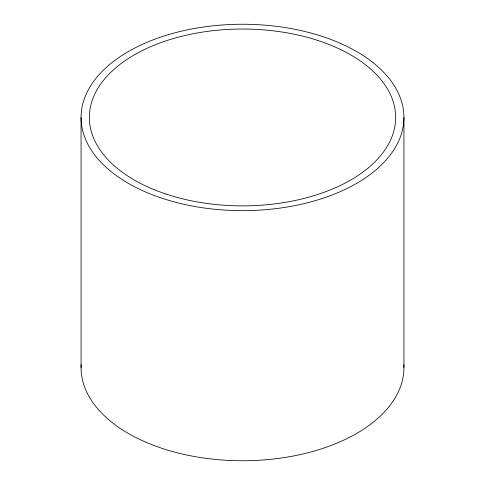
<?xml version="1.0" encoding="UTF-8"?>
<svg xmlns="http://www.w3.org/2000/svg" width="485" height="485" viewBox="0 0 485 485"><rect width="100%" height="100%" fill="white"/><g stroke="black" fill="none" stroke-linecap="round" stroke-linejoin="round"><path stroke-width="0.73" d="M403.932 117.455A161.432 93.205 0 0 1 161.784 198.171A161.432 93.205 0 0 1 161.784 36.739A161.432 93.205 0 0 1 403.932 117.455L403.932 367.545M81.068 117.455L81.068 367.545M403.853 364.593A161.432 93.205 0 0 1 242.5 460.75A161.432 93.205 0 0 1 81.147 364.593M165.925 194.024A153.151 88.422 0 0 0 395.651 117.455A153.151 88.422 0 0 0 165.925 40.879A153.151 88.422 0 0 0 165.925 194.024"/></g></svg>
